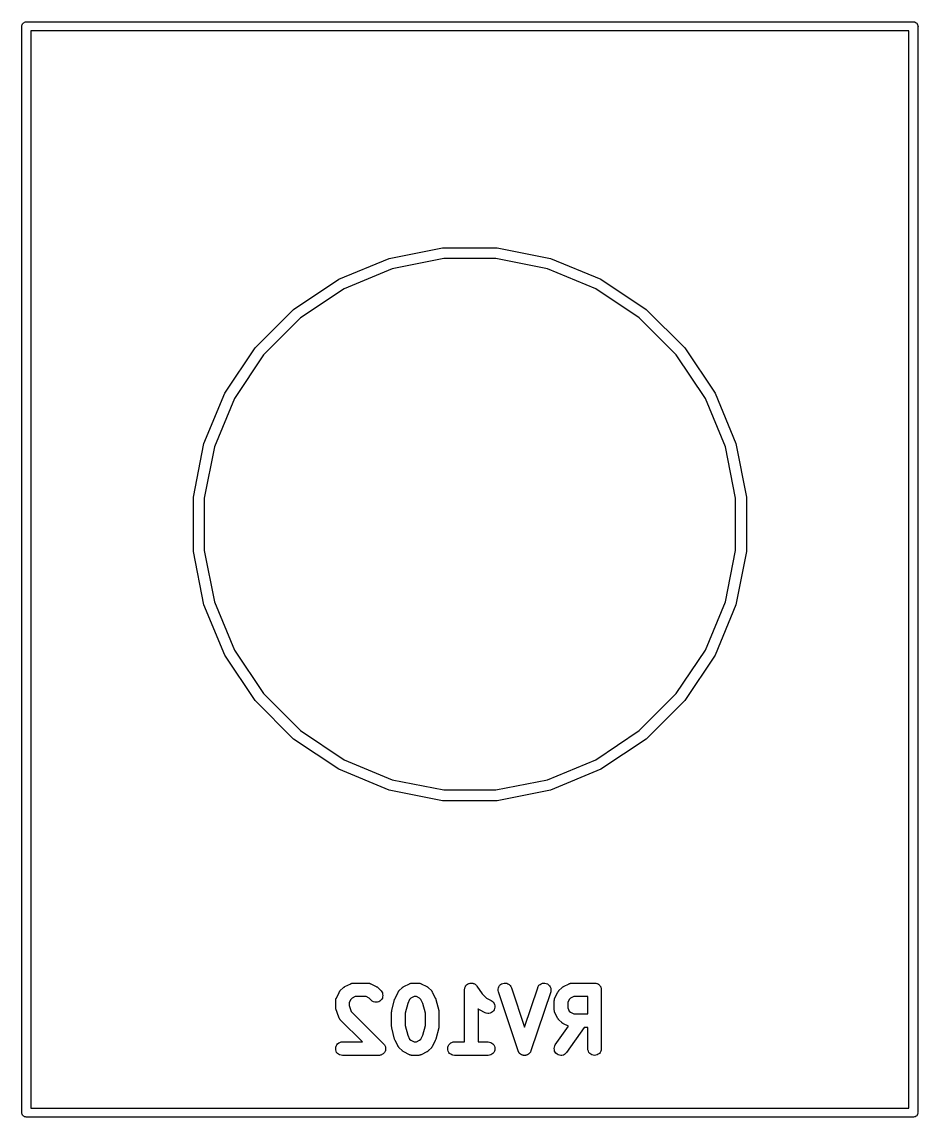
# Model space of a CAD drawing. Extents: x -14.42 to -9.41, y 0.06 to 0.58.
# Drawn here: x -10.6673 to -10.2775, y 0.0571 to 0.5335 of the extents above; entities that cross this region are included whole.
import ezdxf

# ---------------------------------------------------------------- set-up
doc = ezdxf.new("R2010")
doc.units = 0
doc.header["$MEASUREMENT"] = 0
doc.layers.add('BLACK', color=7, linetype='CONTINUOUS')

msp = doc.modelspace()

# ---------------------------------------------------------------- linework, layer by layer
at = {"layer": 'BLACK', "linetype": 'CONTINUOUS'}
for p, q in [((-10.6673, 0.53188), (-10.6672, 0.53225)), ((-10.6673, 0.5315), (-10.6673, 0.53188)), ((-10.6673, 0.5314), (-10.6673, 0.5315)), ((-10.6673, 0.05915), (-10.6673, 0.5314)), ((-10.6672, 0.53225), (-10.667, 0.5326)), ((-10.667, 0.5326), (-10.6668, 0.5329)), ((-10.6668, 0.5329), (-10.6665, 0.53314)), ((-10.6665, 0.53314), (-10.6661, 0.53332)), ((-10.6661, 0.53332), (-10.6657, 0.53344)), ((-10.6657, 0.53344), (-10.6655, 0.53346)), ((-10.6655, 0.53346), (-10.6654, 0.53347)), ((-10.6654, 0.53347), (-10.6653, 0.53346)), ((-10.6653, 0.53346), (-10.2796, 0.53346)), ((-10.6634, 0.52953), (-10.6634, 0.06102)), ((-10.2815, 0.52953), (-10.6634, 0.52953)), ((-10.2815, 0.06102), (-10.2815, 0.52953)), ((-10.2796, 0.53346), (-10.2795, 0.53347)), ((-10.2795, 0.53347), (-10.2794, 0.53346)), ((-10.2794, 0.53346), (-10.2791, 0.53344)), ((-10.2791, 0.53344), (-10.2788, 0.53332)), ((-10.2788, 0.53332), (-10.2784, 0.53314)), ((-10.2784, 0.53314), (-10.2781, 0.5329)), ((-10.2781, 0.5329), (-10.2779, 0.5326)), ((-10.2779, 0.5326), (-10.2777, 0.53225)), ((-10.2777, 0.53225), (-10.2776, 0.53188)), ((-10.2776, 0.53188), (-10.2775, 0.5315)), ((-10.2775, 0.5315), (-10.2776, 0.5314)), ((-10.2776, 0.5314), (-10.2776, 0.05915)), ((-10.5075, 0.43062), (-10.4843, 0.43524)), ((-10.4843, 0.43524), (-10.4606, 0.43524)), ((-10.4606, 0.43524), (-10.4374, 0.43062)), ((-10.5294, 0.42156), (-10.5075, 0.43062)), ((-10.4838, 0.43054), (-10.5062, 0.4261)), ((-10.4611, 0.43054), (-10.4838, 0.43054)), ((-10.4387, 0.4261), (-10.4611, 0.43054)), ((-10.4374, 0.43062), (-10.4155, 0.42156)), ((-10.5062, 0.4261), (-10.5272, 0.41739)), ((-10.4177, 0.41739), (-10.4387, 0.4261)), ((-10.5491, 0.40839), (-10.5294, 0.42156)), ((-10.4155, 0.42156), (-10.3958, 0.40839)), ((-10.5272, 0.41739), (-10.5461, 0.40474)), ((-10.3988, 0.40474), (-10.4177, 0.41739)), ((-10.5659, 0.39164), (-10.5491, 0.40839)), ((-10.3958, 0.40839), (-10.379, 0.39164)), ((-10.5461, 0.40474), (-10.5622, 0.38864)), ((-10.3827, 0.38864), (-10.3988, 0.40474)), ((-10.579, 0.37194), (-10.5659, 0.39164)), ((-10.379, 0.39164), (-10.3658, 0.37194)), ((-10.5622, 0.38864), (-10.5749, 0.36971)), ((-10.37, 0.36971), (-10.3827, 0.38864)), ((-10.5881, 0.35005), (-10.579, 0.37194)), ((-10.3658, 0.37194), (-10.3568, 0.35005)), ((-10.5749, 0.36971), (-10.5836, 0.34868)), ((-10.3613, 0.34868), (-10.37, 0.36971)), ((-10.5927, 0.32681), (-10.5881, 0.35005)), ((-10.5836, 0.34868), (-10.588, 0.32634)), ((-10.3569, 0.32634), (-10.3613, 0.34868)), ((-10.3568, 0.35005), (-10.3522, 0.32681)), ((-10.5927, 0.30311), (-10.5927, 0.32681)), ((-10.588, 0.32634), (-10.588, 0.30358)), ((-10.3569, 0.30358), (-10.3569, 0.32634)), ((-10.3522, 0.32681), (-10.3522, 0.30311)), ((-10.5881, 0.27987), (-10.5927, 0.30311)), ((-10.588, 0.30358), (-10.5836, 0.28125)), ((-10.3613, 0.28125), (-10.3569, 0.30358)), ((-10.3522, 0.30311), (-10.3568, 0.27987)), ((-10.5836, 0.28125), (-10.5749, 0.26021)), ((-10.37, 0.26021), (-10.3613, 0.28125)), ((-10.579, 0.25799), (-10.5881, 0.27987)), ((-10.3568, 0.27987), (-10.3658, 0.25799)), ((-10.5659, 0.23828), (-10.579, 0.25799)), ((-10.5749, 0.26021), (-10.5622, 0.24128)), ((-10.3827, 0.24128), (-10.37, 0.26021)), ((-10.3658, 0.25799), (-10.379, 0.23828)), ((-10.5491, 0.22153), (-10.5659, 0.23828)), ((-10.5622, 0.24128), (-10.5461, 0.22518)), ((-10.3988, 0.22518), (-10.3827, 0.24128)), ((-10.379, 0.23828), (-10.3958, 0.22153)), ((-10.5461, 0.22518), (-10.5272, 0.21253)), ((-10.4177, 0.21253), (-10.3988, 0.22518)), ((-10.5294, 0.20837), (-10.5491, 0.22153)), ((-10.3958, 0.22153), (-10.4155, 0.20837)), ((-10.5272, 0.21253), (-10.5062, 0.20382)), ((-10.4387, 0.20382), (-10.4177, 0.21253)), ((-10.5075, 0.1993), (-10.5294, 0.20837)), ((-10.4155, 0.20837), (-10.4374, 0.1993)), ((-10.5062, 0.20382), (-10.4838, 0.19938)), ((-10.4611, 0.19938), (-10.4387, 0.20382)), ((-10.4843, 0.19468), (-10.5075, 0.1993)), ((-10.4838, 0.19938), (-10.4611, 0.19938)), ((-10.4374, 0.1993), (-10.4606, 0.19468)), ((-10.4606, 0.19468), (-10.4843, 0.19468)), ((-10.5268, 0.11386), (-10.5243, 0.11508)), ((-10.5243, 0.1151), (-10.5242, 0.11513)), ((-10.5243, 0.11508), (-10.5243, 0.1151)), ((-10.5242, 0.11513), (-10.5241, 0.11517)), ((-10.5241, 0.11517), (-10.5239, 0.11523)), ((-10.5239, 0.11523), (-10.5238, 0.1153)), ((-10.5238, 0.1153), (-10.5237, 0.11531)), ((-10.5237, 0.11531), (-10.5236, 0.11534)), ((-10.5236, 0.11534), (-10.5234, 0.11535)), ((-10.5234, 0.11535), (-10.5232, 0.11539)), ((-10.5232, 0.11539), (-10.5231, 0.11538)), ((-10.5231, 0.11538), (-10.523, 0.11539)), ((-10.523, 0.11539), (-10.5169, 0.11539)), ((-10.5169, 0.11539), (-10.5169, 0.11539)), ((-10.5169, 0.11539), (-10.5168, 0.11538)), ((-10.5168, 0.11538), (-10.5167, 0.11538)), ((-10.5167, 0.11538), (-10.5165, 0.11535)), ((-10.5165, 0.11535), (-10.5163, 0.11533)), ((-10.5163, 0.11533), (-10.5162, 0.1153)), ((-10.5162, 0.1153), (-10.5161, 0.11529)), ((-10.5161, 0.11529), (-10.5159, 0.11521)), ((-10.5159, 0.11521), (-10.5158, 0.11515)), ((-10.5158, 0.11515), (-10.5157, 0.11511)), ((-10.5157, 0.11511), (-10.5156, 0.11508)), ((-10.5156, 0.11508), (-10.5132, 0.11386)), ((-10.5012, 0.11386), (-10.4987, 0.11508)), ((-10.4987, 0.1151), (-10.4986, 0.11513)), ((-10.4987, 0.11508), (-10.4987, 0.1151)), ((-10.4986, 0.11513), (-10.4985, 0.11517)), ((-10.4985, 0.11517), (-10.4984, 0.11523)), ((-10.4984, 0.11523), (-10.4982, 0.1153)), ((-10.4982, 0.1153), (-10.4981, 0.11531)), ((-10.4981, 0.11531), (-10.498, 0.11534)), ((-10.498, 0.11534), (-10.4978, 0.11535)), ((-10.4978, 0.11535), (-10.4976, 0.11539)), ((-10.4976, 0.11539), (-10.4975, 0.11538)), ((-10.4975, 0.11538), (-10.4974, 0.11539)), ((-10.4974, 0.11539), (-10.495, 0.11539)), ((-10.495, 0.11539), (-10.4949, 0.11539)), ((-10.4949, 0.11539), (-10.4949, 0.11538)), ((-10.4949, 0.11538), (-10.4948, 0.11538)), ((-10.4948, 0.11538), (-10.4946, 0.11535)), ((-10.4946, 0.11535), (-10.4944, 0.11533)), ((-10.4944, 0.11533), (-10.4943, 0.1153)), ((-10.4943, 0.1153), (-10.4942, 0.11529)), ((-10.4942, 0.11529), (-10.494, 0.11521)), ((-10.494, 0.11521), (-10.4938, 0.11515)), ((-10.4938, 0.11515), (-10.4937, 0.11511)), ((-10.4937, 0.11511), (-10.4937, 0.11508)), ((-10.4937, 0.11508), (-10.4912, 0.11386)), ((-10.4741, 0.11433), (-10.4739, 0.11454)), ((-10.4739, 0.11455), (-10.4737, 0.11472)), ((-10.4739, 0.11454), (-10.4739, 0.11455)), ((-10.4739, 0.11455), (-10.4739, 0.11455)), ((-10.4737, 0.11472), (-10.4735, 0.11491)), ((-10.4735, 0.11491), (-10.4735, 0.11491)), ((-10.4735, 0.11491), (-10.4734, 0.11491)), ((-10.4734, 0.11491), (-10.4732, 0.11504)), ((-10.4732, 0.11504), (-10.4729, 0.11517)), ((-10.4729, 0.11518), (-10.4727, 0.11526)), ((-10.4729, 0.11517), (-10.4729, 0.11518)), ((-10.4729, 0.11518), (-10.4729, 0.11518)), ((-10.4727, 0.11526), (-10.4724, 0.11534)), ((-10.4724, 0.11534), (-10.4721, 0.11536)), ((-10.4724, 0.11534), (-10.4724, 0.11534)), ((-10.4724, 0.11534), (-10.4724, 0.11534)), ((-10.4721, 0.11536), (-10.4718, 0.11539)), ((-10.4718, 0.11539), (-10.4718, 0.11539)), ((-10.4718, 0.11539), (-10.4715, 0.11536)), ((-10.4718, 0.11539), (-10.4718, 0.11539)), ((-10.4715, 0.11536), (-10.4712, 0.11533)), ((-10.4712, 0.11533), (-10.4712, 0.11533)), ((-10.4712, 0.11533), (-10.4712, 0.11533)), ((-10.4712, 0.11533), (-10.471, 0.11525)), ((-10.471, 0.11525), (-10.4707, 0.11516)), ((-10.4707, 0.11516), (-10.4707, 0.11516)), ((-10.4707, 0.11516), (-10.4707, 0.11516)), ((-10.4707, 0.11516), (-10.4704, 0.11502)), ((-10.4704, 0.11502), (-10.4702, 0.11489)), ((-10.4702, 0.11489), (-10.4702, 0.11489)), ((-10.4702, 0.11489), (-10.4702, 0.11489)), ((-10.4702, 0.11489), (-10.47, 0.1147)), ((-10.47, 0.1147), (-10.4697, 0.11452)), ((-10.4697, 0.11452), (-10.4697, 0.11452)), ((-10.4697, 0.11452), (-10.4697, 0.11452)), ((-10.4697, 0.11452), (-10.4696, 0.1143)), ((-10.4595, 0.11427), (-10.4591, 0.11469)), ((-10.4591, 0.11469), (-10.4587, 0.11502)), ((-10.4587, 0.11502), (-10.4581, 0.11525)), ((-10.4581, 0.11525), (-10.4576, 0.11537)), ((-10.4576, 0.11537), (-10.457, 0.11538)), ((-10.457, 0.11538), (-10.4564, 0.11528)), ((-10.4564, 0.11528), (-10.4559, 0.11507)), ((-10.4559, 0.11507), (-10.4554, 0.11477)), ((-10.4554, 0.11477), (-10.455, 0.11437)), ((-10.455, 0.11437), (-10.4546, 0.1139)), ((-10.4427, 0.11393), (-10.4424, 0.1144)), ((-10.4424, 0.1144), (-10.4419, 0.11479)), ((-10.4419, 0.11479), (-10.4414, 0.11509)), ((-10.4414, 0.11509), (-10.4409, 0.11529)), ((-10.4409, 0.11529), (-10.4403, 0.11539)), ((-10.4403, 0.11539), (-10.4398, 0.11537)), ((-10.4398, 0.11537), (-10.4392, 0.11523)), ((-10.4392, 0.11523), (-10.4387, 0.11499)), ((-10.4387, 0.11499), (-10.4382, 0.11466)), ((-10.4382, 0.11466), (-10.4378, 0.11424)), ((-10.4317, 0.11386), (-10.4293, 0.11508)), ((-10.4293, 0.11508), (-10.4292, 0.1151)), ((-10.4292, 0.11513), (-10.4291, 0.11517)), ((-10.4292, 0.1151), (-10.4292, 0.11513)), ((-10.4291, 0.11517), (-10.4289, 0.11523)), ((-10.4289, 0.11523), (-10.4287, 0.1153)), ((-10.4287, 0.1153), (-10.4286, 0.11531)), ((-10.4286, 0.11531), (-10.4285, 0.11534)), ((-10.4285, 0.11534), (-10.4283, 0.11535)), ((-10.4283, 0.11535), (-10.4281, 0.11539)), ((-10.4281, 0.11539), (-10.428, 0.11538)), ((-10.428, 0.11538), (-10.428, 0.11539)), ((-10.428, 0.11539), (-10.4182, 0.11539)), ((-10.4182, 0.11539), (-10.4182, 0.11539)), ((-10.4182, 0.11539), (-10.4182, 0.11539)), ((-10.4182, 0.11539), (-10.4182, 0.11539)), ((-10.4182, 0.11539), (-10.4179, 0.11536)), ((-10.4182, 0.11539), (-10.4182, 0.11539)), ((-10.4179, 0.11536), (-10.4176, 0.11533)), ((-10.4176, 0.11533), (-10.4176, 0.11533)), ((-10.4176, 0.11533), (-10.4176, 0.11533)), ((-10.4176, 0.11533), (-10.4173, 0.11524)), ((-10.4173, 0.11524), (-10.4171, 0.11516)), ((-10.4171, 0.11516), (-10.4171, 0.11516)), ((-10.4171, 0.11516), (-10.4171, 0.11515)), ((-10.4171, 0.11515), (-10.4168, 0.11502)), ((-10.4168, 0.11502), (-10.4166, 0.11489)), ((-10.4166, 0.11489), (-10.4166, 0.11488)), ((-10.4166, 0.11488), (-10.4165, 0.11488)), ((-10.4165, 0.11488), (-10.4163, 0.1147)), ((-10.4163, 0.1147), (-10.4161, 0.11452)), ((-10.4161, 0.11452), (-10.4161, 0.11451)), ((-10.4161, 0.11451), (-10.4161, 0.1145)), ((-10.4161, 0.1145), (-10.4159, 0.11429)), ((-10.5305, 0.10888), (-10.5293, 0.11132)), ((-10.5293, 0.11136), (-10.5292, 0.1115)), ((-10.5293, 0.11132), (-10.5293, 0.11136)), ((-10.5292, 0.1115), (-10.5291, 0.11164)), ((-10.5291, 0.11164), (-10.529, 0.11174)), ((-10.529, 0.11184), (-10.5289, 0.11196)), ((-10.529, 0.11174), (-10.529, 0.11184)), ((-10.5289, 0.11196), (-10.5288, 0.11209)), ((-10.5288, 0.11209), (-10.5275, 0.11331)), ((-10.5275, 0.11334), (-10.5274, 0.11344)), ((-10.5275, 0.11331), (-10.5275, 0.11334)), ((-10.5274, 0.11344), (-10.5273, 0.11356)), ((-10.5273, 0.11356), (-10.5272, 0.11362)), ((-10.5272, 0.11362), (-10.5271, 0.1137)), ((-10.5271, 0.1137), (-10.5269, 0.11377)), ((-10.5269, 0.11377), (-10.5268, 0.11386)), ((-10.5132, 0.11386), (-10.5131, 0.11384)), ((-10.5131, 0.11384), (-10.513, 0.11375)), ((-10.513, 0.11375), (-10.5128, 0.11367)), ((-10.5128, 0.11367), (-10.5127, 0.1136)), ((-10.5127, 0.1136), (-10.5126, 0.11353)), ((-10.5126, 0.11353), (-10.5125, 0.11341)), ((-10.5125, 0.11341), (-10.5124, 0.11331)), ((-10.5124, 0.11331), (-10.5112, 0.11209)), ((-10.5112, 0.11209), (-10.5111, 0.11206)), ((-10.5111, 0.11206), (-10.5108, 0.11161)), ((-10.5108, 0.11161), (-10.5105, 0.1111)), ((-10.5105, 0.1111), (-10.5104, 0.11055)), ((-10.5104, 0.11055), (-10.5103, 0.10997)), ((-10.5103, 0.10997), (-10.5104, 0.1094)), ((-10.5049, 0.10888), (-10.5037, 0.11132)), ((-10.5037, 0.11136), (-10.5036, 0.1115)), ((-10.5037, 0.11132), (-10.5037, 0.11136)), ((-10.5036, 0.1115), (-10.5035, 0.11164)), ((-10.5035, 0.11174), (-10.5034, 0.11184)), ((-10.5035, 0.11164), (-10.5035, 0.11174)), ((-10.5034, 0.11184), (-10.5033, 0.11196)), ((-10.5033, 0.11196), (-10.5032, 0.11209)), ((-10.5032, 0.11209), (-10.5019, 0.11331)), ((-10.5019, 0.11334), (-10.5018, 0.11344)), ((-10.5019, 0.11331), (-10.5019, 0.11334)), ((-10.5018, 0.11344), (-10.5017, 0.11356)), ((-10.5017, 0.11356), (-10.5016, 0.11362)), ((-10.5016, 0.11362), (-10.5015, 0.1137)), ((-10.5015, 0.1137), (-10.5013, 0.11377)), ((-10.5013, 0.11377), (-10.5012, 0.11386)), ((-10.4912, 0.11386), (-10.4912, 0.11384)), ((-10.4912, 0.11384), (-10.4911, 0.11375)), ((-10.4911, 0.11375), (-10.4909, 0.11367)), ((-10.4909, 0.11367), (-10.4908, 0.1136)), ((-10.4908, 0.1136), (-10.4907, 0.11353)), ((-10.4907, 0.11353), (-10.4906, 0.11341)), ((-10.4906, 0.11341), (-10.4905, 0.11331)), ((-10.4905, 0.11331), (-10.4892, 0.11209)), ((-10.4892, 0.11209), (-10.4892, 0.11206)), ((-10.4892, 0.11206), (-10.4891, 0.11193)), ((-10.4891, 0.11193), (-10.489, 0.11181)), ((-10.489, 0.11181), (-10.4889, 0.11171)), ((-10.4889, 0.11171), (-10.4889, 0.11161)), ((-10.4889, 0.11161), (-10.4888, 0.11146)), ((-10.4888, 0.11146), (-10.4887, 0.11132)), ((-10.4887, 0.11132), (-10.4875, 0.10888)), ((-10.4748, 0.11276), (-10.4747, 0.11305)), ((-10.4748, 0.11248), (-10.4748, 0.11276)), ((-10.4748, 0.11244), (-10.4748, 0.11248)), ((-10.4748, 0.11248), (-10.4748, 0.11248)), ((-10.4748, 0.11248), (-10.4748, 0.11248)), ((-10.4748, 0.11248), (-10.4748, 0.11248)), ((-10.4748, 0.0898), (-10.4748, 0.11244)), ((-10.4747, 0.11305), (-10.4746, 0.11334)), ((-10.4747, 0.11305), (-10.4747, 0.11305)), ((-10.4747, 0.11305), (-10.4747, 0.11305)), ((-10.4746, 0.11334), (-10.4745, 0.1136)), ((-10.4745, 0.1136), (-10.4744, 0.11386)), ((-10.4745, 0.1136), (-10.4745, 0.1136)), ((-10.4745, 0.1136), (-10.4745, 0.1136)), ((-10.4744, 0.11386), (-10.4743, 0.1141)), ((-10.4743, 0.11411), (-10.4741, 0.11433)), ((-10.4743, 0.1141), (-10.4743, 0.11411)), ((-10.4743, 0.1141), (-10.4743, 0.1141)), ((-10.4696, 0.1143), (-10.4694, 0.11408)), ((-10.4694, 0.11408), (-10.4671, 0.11066)), ((-10.4671, 0.11066), (-10.4652, 0.10877)), ((-10.4602, 0.11268), (-10.46, 0.11325)), ((-10.4601, 0.11211), (-10.4602, 0.11268)), ((-10.46, 0.11154), (-10.4601, 0.11211)), ((-10.46, 0.11325), (-10.4598, 0.11379)), ((-10.46, 0.11151), (-10.46, 0.11154)), ((-10.4515, 0.08591), (-10.46, 0.11151)), ((-10.4598, 0.11379), (-10.4595, 0.11427)), ((-10.4546, 0.1139), (-10.4544, 0.11337)), ((-10.4544, 0.11337), (-10.4487, 0.09619)), ((-10.4487, 0.09619), (-10.4429, 0.11337)), ((-10.4373, 0.11151), (-10.4459, 0.08591)), ((-10.4429, 0.11341), (-10.4427, 0.11393)), ((-10.4429, 0.11337), (-10.4429, 0.11341)), ((-10.4378, 0.11424), (-10.4375, 0.11375)), ((-10.4375, 0.11375), (-10.4373, 0.11321)), ((-10.4373, 0.11321), (-10.4372, 0.11264)), ((-10.4372, 0.11207), (-10.4373, 0.11151)), ((-10.4372, 0.11264), (-10.4372, 0.11207)), ((-10.4355, 0.10888), (-10.4343, 0.11132)), ((-10.4343, 0.11132), (-10.4342, 0.11136)), ((-10.4342, 0.11136), (-10.4341, 0.1115)), ((-10.4341, 0.11164), (-10.434, 0.11174)), ((-10.4341, 0.1115), (-10.4341, 0.11164)), ((-10.434, 0.11174), (-10.4339, 0.11184)), ((-10.4339, 0.11184), (-10.4338, 0.11196)), ((-10.4338, 0.11196), (-10.4337, 0.11209)), ((-10.4337, 0.11209), (-10.4325, 0.11331)), ((-10.4325, 0.11334), (-10.4323, 0.11344)), ((-10.4325, 0.11331), (-10.4325, 0.11334)), ((-10.4323, 0.11344), (-10.4322, 0.11356)), ((-10.4322, 0.11356), (-10.4321, 0.11362)), ((-10.4321, 0.11362), (-10.432, 0.1137)), ((-10.432, 0.1137), (-10.4319, 0.11377)), ((-10.4319, 0.11377), (-10.4317, 0.11386)), ((-10.4159, 0.11429), (-10.4158, 0.11407)), ((-10.4158, 0.11407), (-10.4157, 0.11406)), ((-10.4157, 0.11406), (-10.4157, 0.11406)), ((-10.4157, 0.11406), (-10.4156, 0.11381)), ((-10.4156, 0.11381), (-10.4155, 0.11356)), ((-10.4155, 0.11356), (-10.4155, 0.11355)), ((-10.4155, 0.11355), (-10.4155, 0.11354)), ((-10.4155, 0.11354), (-10.4154, 0.11328)), ((-10.4154, 0.11328), (-10.4153, 0.11301)), ((-10.4153, 0.11301), (-10.4153, 0.113)), ((-10.4153, 0.113), (-10.4153, 0.11299)), ((-10.4153, 0.11299), (-10.4153, 0.11272)), ((-10.4153, 0.11272), (-10.4153, 0.11244)), ((-10.4153, 0.11244), (-10.4153, 0.08685)), ((-10.5308, 0.10818), (-10.5307, 0.10826)), ((-10.5308, 0.10798), (-10.5308, 0.10818)), ((-10.5308, 0.10778), (-10.5308, 0.10798)), ((-10.5308, 0.10769), (-10.5308, 0.10778)), ((-10.5308, 0.10761), (-10.5308, 0.10769)), ((-10.5308, 0.10756), (-10.5308, 0.10761)), ((-10.5308, 0.10513), (-10.5308, 0.10756)), ((-10.5308, 0.10496), (-10.5308, 0.10513)), ((-10.5308, 0.1048), (-10.5308, 0.10496)), ((-10.5307, 0.10854), (-10.5306, 0.10873)), ((-10.5307, 0.10835), (-10.5307, 0.10854)), ((-10.5307, 0.10826), (-10.5307, 0.10835)), ((-10.5306, 0.1088), (-10.5305, 0.10888)), ((-10.5306, 0.10873), (-10.5306, 0.1088)), ((-10.5242, 0.10825), (-10.5249, 0.10687)), ((-10.5249, 0.10687), (-10.5249, 0.10561)), ((-10.5249, 0.10561), (-10.5241, 0.10307)), ((-10.5237, 0.10879), (-10.5242, 0.10825)), ((-10.5223, 0.10949), (-10.5237, 0.10879)), ((-10.5176, 0.10949), (-10.5223, 0.10949)), ((-10.5162, 0.10879), (-10.5176, 0.10949)), ((-10.5154, 0.10791), (-10.5162, 0.10879)), ((-10.5149, 0.10755), (-10.5154, 0.10791)), ((-10.5144, 0.10728), (-10.5149, 0.10755)), ((-10.5138, 0.10711), (-10.5144, 0.10728)), ((-10.5133, 0.10705), (-10.5138, 0.10711)), ((-10.5127, 0.1071), (-10.5133, 0.10705)), ((-10.5121, 0.10727), (-10.5127, 0.1071)), ((-10.5116, 0.10754), (-10.5121, 0.10727)), ((-10.5112, 0.1079), (-10.5116, 0.10754)), ((-10.5108, 0.10834), (-10.5112, 0.1079)), ((-10.5105, 0.10885), (-10.5108, 0.10834)), ((-10.5104, 0.1094), (-10.5105, 0.10885)), ((-10.5064, 0.10341), (-10.5052, 0.10828)), ((-10.5052, 0.10832), (-10.5051, 0.10833)), ((-10.5052, 0.10828), (-10.5052, 0.10832)), ((-10.5051, 0.10835), (-10.505, 0.1086)), ((-10.5051, 0.10833), (-10.5051, 0.10835)), ((-10.505, 0.1086), (-10.5049, 0.10886)), ((-10.5049, 0.10887), (-10.5049, 0.10888)), ((-10.5049, 0.10886), (-10.5049, 0.10887)), ((-10.4995, 0.10653), (-10.5006, 0.10233)), ((-10.4987, 0.10825), (-10.4995, 0.10653)), ((-10.4981, 0.10879), (-10.4987, 0.10825)), ((-10.4967, 0.10949), (-10.4981, 0.10879)), ((-10.4957, 0.10949), (-10.4967, 0.10949)), ((-10.4943, 0.10879), (-10.4957, 0.10949)), ((-10.4938, 0.10825), (-10.4943, 0.10879)), ((-10.4929, 0.10653), (-10.4938, 0.10825)), ((-10.4918, 0.10233), (-10.4929, 0.10653)), ((-10.4875, 0.10888), (-10.4875, 0.10885)), ((-10.4875, 0.10885), (-10.4874, 0.10884)), ((-10.4874, 0.10884), (-10.4874, 0.10882)), ((-10.4874, 0.10882), (-10.4873, 0.10856)), ((-10.4873, 0.10856), (-10.4873, 0.10831)), ((-10.4873, 0.10831), (-10.4873, 0.10829)), ((-10.4873, 0.10829), (-10.4872, 0.10828)), ((-10.4872, 0.10828), (-10.486, 0.10341)), ((-10.4652, 0.10877), (-10.4632, 0.10777)), ((-10.4632, 0.10777), (-10.4632, 0.10775)), ((-10.4632, 0.10775), (-10.4627, 0.10744)), ((-10.4627, 0.10744), (-10.4623, 0.10704)), ((-10.4623, 0.10704), (-10.4619, 0.10656)), ((-10.4619, 0.10656), (-10.4617, 0.10603)), ((-10.4617, 0.10603), (-10.4616, 0.10547)), ((-10.4616, 0.10489), (-10.4617, 0.10433)), ((-10.4616, 0.10547), (-10.4616, 0.10489)), ((-10.4358, 0.10778), (-10.4357, 0.10798)), ((-10.4358, 0.10769), (-10.4358, 0.10778)), ((-10.4358, 0.10761), (-10.4358, 0.10769)), ((-10.4358, 0.10756), (-10.4358, 0.10761)), ((-10.4358, 0.10391), (-10.4358, 0.10756)), ((-10.4357, 0.10835), (-10.4356, 0.10854)), ((-10.4357, 0.10826), (-10.4357, 0.10835)), ((-10.4357, 0.10818), (-10.4357, 0.10826)), ((-10.4357, 0.10798), (-10.4357, 0.10818)), ((-10.4356, 0.10873), (-10.4355, 0.1088)), ((-10.4356, 0.10854), (-10.4356, 0.10873)), ((-10.4355, 0.1088), (-10.4355, 0.10888)), ((-10.4292, 0.10825), (-10.4299, 0.10687)), ((-10.4299, 0.10687), (-10.4299, 0.10461)), ((-10.4287, 0.10879), (-10.4292, 0.10825)), ((-10.4273, 0.10949), (-10.4287, 0.10879)), ((-10.4212, 0.10949), (-10.4273, 0.10949)), ((-10.4212, 0.10199), (-10.4212, 0.10949)), ((-10.5308, 0.10468), (-10.5308, 0.1048)), ((-10.5308, 0.10455), (-10.5308, 0.10468)), ((-10.5307, 0.1044), (-10.5308, 0.10455)), ((-10.5307, 0.10423), (-10.5307, 0.1044)), ((-10.5307, 0.10419), (-10.5307, 0.10423)), ((-10.5295, 0.10054), (-10.5307, 0.10419)), ((-10.5294, 0.10046), (-10.5295, 0.10054)), ((-10.5294, 0.10038), (-10.5294, 0.10046)), ((-10.5293, 0.1002), (-10.5294, 0.10038)), ((-10.5292, 0.10001), (-10.5293, 0.1002)), ((-10.5241, 0.10307), (-10.51, 0.08894)), ((-10.5065, 0.10284), (-10.5064, 0.10307)), ((-10.5065, 0.10278), (-10.5065, 0.10284)), ((-10.5065, 0.10273), (-10.5065, 0.10278)), ((-10.5065, 0.10269), (-10.5065, 0.10273)), ((-10.5065, 0.0966), (-10.5065, 0.10269)), ((-10.5064, 0.10335), (-10.5064, 0.10341)), ((-10.5064, 0.1033), (-10.5064, 0.10335)), ((-10.5064, 0.10307), (-10.5064, 0.1033)), ((-10.5006, 0.10233), (-10.5006, 0.09696)), ((-10.4918, 0.09696), (-10.4918, 0.10233)), ((-10.486, 0.10341), (-10.486, 0.10337)), ((-10.486, 0.10337), (-10.486, 0.10331)), ((-10.486, 0.10331), (-10.486, 0.10326)), ((-10.486, 0.10326), (-10.486, 0.10303)), ((-10.486, 0.10303), (-10.4859, 0.10279)), ((-10.4859, 0.10279), (-10.4859, 0.10274)), ((-10.4859, 0.10274), (-10.4859, 0.10269)), ((-10.4859, 0.10269), (-10.4859, 0.0966)), ((-10.4688, 0.10404), (-10.4689, 0.10412)), ((-10.4689, 0.10412), (-10.4689, 0.0898)), ((-10.4687, 0.10397), (-10.4688, 0.10404)), ((-10.4686, 0.10389), (-10.4687, 0.10397)), ((-10.4685, 0.10381), (-10.4686, 0.10389)), ((-10.4683, 0.10372), (-10.4685, 0.10381)), ((-10.4683, 0.10371), (-10.4683, 0.10372)), ((-10.4658, 0.10249), (-10.4683, 0.10371)), ((-10.4653, 0.10228), (-10.4658, 0.10249)), ((-10.4647, 0.10218), (-10.4653, 0.10228)), ((-10.4642, 0.1022), (-10.4647, 0.10218)), ((-10.4636, 0.10232), (-10.4642, 0.1022)), ((-10.4631, 0.10256), (-10.4636, 0.10232)), ((-10.4626, 0.10289), (-10.4631, 0.10256)), ((-10.4622, 0.1033), (-10.4626, 0.10289)), ((-10.4619, 0.10379), (-10.4622, 0.1033)), ((-10.4617, 0.10433), (-10.4619, 0.10379)), ((-10.4358, 0.10382), (-10.4358, 0.10391)), ((-10.4358, 0.10374), (-10.4358, 0.10382)), ((-10.4358, 0.10354), (-10.4358, 0.10374)), ((-10.4357, 0.10333), (-10.4358, 0.10354)), ((-10.4357, 0.10325), (-10.4357, 0.10333)), ((-10.4357, 0.10317), (-10.4357, 0.10325)), ((-10.4356, 0.10298), (-10.4357, 0.10317)), ((-10.4356, 0.10278), (-10.4356, 0.10298)), ((-10.4355, 0.10271), (-10.4356, 0.10278)), ((-10.4355, 0.10262), (-10.4355, 0.10271)), ((-10.4355, 0.10259), (-10.4355, 0.10262)), ((-10.4343, 0.10015), (-10.4355, 0.10259)), ((-10.4342, 0.10001), (-10.4343, 0.10015)), ((-10.4299, 0.10461), (-10.4292, 0.10322)), ((-10.4292, 0.10322), (-10.4287, 0.10268)), ((-10.4287, 0.10268), (-10.4273, 0.10199)), ((-10.4273, 0.10199), (-10.4212, 0.10199)), ((-10.5292, 0.09994), (-10.5292, 0.10001)), ((-10.5291, 0.09986), (-10.5292, 0.09994)), ((-10.529, 0.09971), (-10.5291, 0.09986)), ((-10.5289, 0.09954), (-10.529, 0.09971)), ((-10.5288, 0.09948), (-10.5289, 0.09954)), ((-10.5288, 0.09941), (-10.5288, 0.09948)), ((-10.5288, 0.09938), (-10.5288, 0.09941)), ((-10.5192, 0.0898), (-10.5288, 0.09938)), ((-10.5065, 0.09654), (-10.5065, 0.0966)), ((-10.5065, 0.09649), (-10.5065, 0.09654)), ((-10.5064, 0.09626), (-10.5065, 0.09649)), ((-10.5064, 0.09602), (-10.5064, 0.09626)), ((-10.5064, 0.09597), (-10.5064, 0.09602)), ((-10.5064, 0.09592), (-10.5064, 0.09597)), ((-10.5064, 0.09588), (-10.5064, 0.09592)), ((-10.5052, 0.09101), (-10.5064, 0.09588)), ((-10.5006, 0.09696), (-10.4995, 0.09275)), ((-10.4929, 0.09275), (-10.4918, 0.09696)), ((-10.486, 0.09588), (-10.4872, 0.09101)), ((-10.4859, 0.09645), (-10.486, 0.09622)), ((-10.486, 0.09622), (-10.486, 0.09598)), ((-10.486, 0.09598), (-10.486, 0.09593)), ((-10.486, 0.09593), (-10.486, 0.09588)), ((-10.4859, 0.0966), (-10.4859, 0.09656)), ((-10.4859, 0.09656), (-10.4859, 0.0965)), ((-10.4859, 0.0965), (-10.4859, 0.09645)), ((-10.4353, 0.08854), (-10.4296, 0.09657)), ((-10.4341, 0.09986), (-10.4342, 0.10001)), ((-10.434, 0.09977), (-10.4341, 0.09986)), ((-10.434, 0.09966), (-10.434, 0.09977)), ((-10.4338, 0.09954), (-10.434, 0.09966)), ((-10.4337, 0.09941), (-10.4338, 0.09954)), ((-10.4337, 0.09938), (-10.4337, 0.09941)), ((-10.4325, 0.09817), (-10.4337, 0.09938)), ((-10.4324, 0.09806), (-10.4325, 0.09817)), ((-10.4322, 0.09794), (-10.4324, 0.09806)), ((-10.4321, 0.09788), (-10.4322, 0.09794)), ((-10.432, 0.0978), (-10.4321, 0.09788)), ((-10.4319, 0.09772), (-10.432, 0.0978)), ((-10.4318, 0.09763), (-10.4319, 0.09772)), ((-10.4317, 0.09761), (-10.4318, 0.09763)), ((-10.4296, 0.09657), (-10.4317, 0.09761)), ((-10.4228, 0.09608), (-10.4304, 0.08516)), ((-10.4212, 0.09608), (-10.4228, 0.09608)), ((-10.4212, 0.08685), (-10.4212, 0.09608)), ((-10.5052, 0.09099), (-10.5052, 0.09101)), ((-10.5052, 0.09098), (-10.5052, 0.09099)), ((-10.5051, 0.09072), (-10.5052, 0.09098)), ((-10.505, 0.09046), (-10.5051, 0.09072)), ((-10.4995, 0.09275), (-10.4987, 0.09103)), ((-10.4987, 0.09103), (-10.4981, 0.09049)), ((-10.4943, 0.09049), (-10.4938, 0.09103)), ((-10.4938, 0.09103), (-10.4929, 0.09275)), ((-10.4874, 0.09068), (-10.4875, 0.09043)), ((-10.4873, 0.09094), (-10.4874, 0.09068)), ((-10.4872, 0.09101), (-10.4873, 0.09097)), ((-10.4873, 0.09097), (-10.4873, 0.09095)), ((-10.4873, 0.09095), (-10.4873, 0.09094)), ((-10.5308, 0.08744), (-10.5306, 0.08799)), ((-10.5308, 0.08687), (-10.5308, 0.08744)), ((-10.5308, 0.0863), (-10.5308, 0.08687)), ((-10.5306, 0.08574), (-10.5308, 0.0863)), ((-10.5306, 0.08799), (-10.5303, 0.0885)), ((-10.5303, 0.0885), (-10.53, 0.08894)), ((-10.53, 0.08894), (-10.5295, 0.08931)), ((-10.5295, 0.08931), (-10.529, 0.08958)), ((-10.529, 0.08958), (-10.5285, 0.08975)), ((-10.5285, 0.08975), (-10.5279, 0.0898)), ((-10.5279, 0.0898), (-10.5192, 0.0898)), ((-10.51, 0.08894), (-10.5099, 0.08891)), ((-10.5099, 0.08891), (-10.5099, 0.08891)), ((-10.5099, 0.08891), (-10.5099, 0.08891)), ((-10.5099, 0.08891), (-10.5099, 0.08891)), ((-10.5099, 0.08891), (-10.5097, 0.08868)), ((-10.5097, 0.08868), (-10.5096, 0.08847)), ((-10.5096, 0.08847), (-10.5096, 0.08846)), ((-10.5096, 0.08846), (-10.5096, 0.08846)), ((-10.5096, 0.08846), (-10.5094, 0.0882)), ((-10.5094, 0.0882), (-10.5093, 0.08795)), ((-10.5093, 0.08795), (-10.5093, 0.08795)), ((-10.5093, 0.08795), (-10.5093, 0.08794)), ((-10.5093, 0.08794), (-10.5092, 0.08767)), ((-10.5092, 0.08597), (-10.5093, 0.0857)), ((-10.5092, 0.08767), (-10.5091, 0.0874)), ((-10.5091, 0.08653), (-10.5092, 0.08625)), ((-10.5092, 0.08625), (-10.5092, 0.08625)), ((-10.5092, 0.08625), (-10.5092, 0.08624)), ((-10.5092, 0.08624), (-10.5092, 0.08597)), ((-10.5091, 0.0874), (-10.5091, 0.0874)), ((-10.5091, 0.0874), (-10.5091, 0.08739)), ((-10.5091, 0.08739), (-10.5091, 0.08711)), ((-10.5091, 0.08711), (-10.5091, 0.08683)), ((-10.5091, 0.08683), (-10.5091, 0.08682)), ((-10.5091, 0.08682), (-10.5091, 0.08682)), ((-10.5091, 0.08682), (-10.5091, 0.08653)), ((-10.505, 0.09045), (-10.505, 0.09046)), ((-10.505, 0.09044), (-10.505, 0.09045)), ((-10.5049, 0.0904), (-10.505, 0.09044)), ((-10.5037, 0.08797), (-10.5049, 0.0904)), ((-10.5036, 0.08782), (-10.5037, 0.08797)), ((-10.5036, 0.08768), (-10.5036, 0.08782)), ((-10.5035, 0.08758), (-10.5036, 0.08768)), ((-10.5034, 0.08748), (-10.5035, 0.08758)), ((-10.5033, 0.08736), (-10.5034, 0.08748)), ((-10.5032, 0.08723), (-10.5033, 0.08736)), ((-10.5032, 0.0872), (-10.5032, 0.08723)), ((-10.5019, 0.08598), (-10.5032, 0.0872)), ((-10.5018, 0.08587), (-10.5019, 0.08598)), ((-10.5017, 0.08576), (-10.5018, 0.08587)), ((-10.5016, 0.08569), (-10.5017, 0.08576)), ((-10.4981, 0.09049), (-10.4967, 0.0898)), ((-10.4967, 0.0898), (-10.4957, 0.0898)), ((-10.4957, 0.0898), (-10.4943, 0.09049)), ((-10.4906, 0.08585), (-10.4907, 0.08573)), ((-10.4905, 0.08595), (-10.4906, 0.08585)), ((-10.4892, 0.0872), (-10.4905, 0.08598)), ((-10.4905, 0.08598), (-10.4905, 0.08595)), ((-10.4891, 0.08733), (-10.4892, 0.0872)), ((-10.489, 0.08744), (-10.4891, 0.08733)), ((-10.4889, 0.08764), (-10.489, 0.08755)), ((-10.489, 0.08755), (-10.489, 0.08744)), ((-10.4888, 0.08779), (-10.4889, 0.08764)), ((-10.4887, 0.08793), (-10.4888, 0.08779)), ((-10.4875, 0.0904), (-10.4887, 0.08797)), ((-10.4887, 0.08797), (-10.4887, 0.08793)), ((-10.4875, 0.09043), (-10.4875, 0.09042)), ((-10.4875, 0.09042), (-10.4875, 0.0904)), ((-10.4821, 0.08687), (-10.482, 0.08744)), ((-10.482, 0.0863), (-10.4821, 0.08687)), ((-10.482, 0.08744), (-10.4819, 0.08799)), ((-10.4819, 0.08574), (-10.482, 0.0863)), ((-10.4819, 0.08799), (-10.4816, 0.0885)), ((-10.4816, 0.0885), (-10.4812, 0.08894)), ((-10.4812, 0.08894), (-10.4808, 0.08931)), ((-10.4808, 0.08931), (-10.4803, 0.08958)), ((-10.4803, 0.08958), (-10.4797, 0.08975)), ((-10.4797, 0.08975), (-10.4791, 0.0898)), ((-10.4791, 0.0898), (-10.4748, 0.0898)), ((-10.4689, 0.0898), (-10.4645, 0.0898)), ((-10.4645, 0.0898), (-10.4645, 0.0898)), ((-10.4645, 0.0898), (-10.4639, 0.08974)), ((-10.4639, 0.08974), (-10.4634, 0.08956)), ((-10.4634, 0.08956), (-10.4629, 0.08928)), ((-10.4629, 0.08928), (-10.4624, 0.08891)), ((-10.4624, 0.08891), (-10.462, 0.08847)), ((-10.462, 0.08847), (-10.4618, 0.08795)), ((-10.4618, 0.08795), (-10.4616, 0.0874)), ((-10.4616, 0.08625), (-10.4618, 0.0857)), ((-10.4616, 0.0874), (-10.4616, 0.08683)), ((-10.4616, 0.08683), (-10.4616, 0.08625)), ((-10.4514, 0.08573), (-10.4515, 0.08591)), ((-10.4459, 0.08588), (-10.446, 0.08569)), ((-10.4459, 0.08591), (-10.4459, 0.08588)), ((-10.4358, 0.08692), (-10.4357, 0.08749)), ((-10.4357, 0.08635), (-10.4358, 0.08692)), ((-10.4357, 0.08749), (-10.4355, 0.08804)), ((-10.4356, 0.08579), (-10.4357, 0.08635)), ((-10.4353, 0.08527), (-10.4356, 0.08579)), ((-10.4355, 0.08804), (-10.4353, 0.08854)), ((-10.4211, 0.08628), (-10.4212, 0.08685)), ((-10.4209, 0.08572), (-10.4211, 0.08628)), ((-10.4153, 0.08623), (-10.4155, 0.08569)), ((-10.4153, 0.08685), (-10.4153, 0.08681)), ((-10.4153, 0.08681), (-10.4153, 0.08623)), ((-10.5304, 0.08523), (-10.5306, 0.08574)), ((-10.53, 0.08478), (-10.5304, 0.08523)), ((-10.5296, 0.08441), (-10.53, 0.08478)), ((-10.5291, 0.08413), (-10.5296, 0.08441)), ((-10.5285, 0.08396), (-10.5291, 0.08413)), ((-10.5279, 0.0839), (-10.5285, 0.08396)), ((-10.512, 0.0839), (-10.5279, 0.0839)), ((-10.5279, 0.0839), (-10.5279, 0.0839)), ((-10.5118, 0.08392), (-10.512, 0.0839)), ((-10.5115, 0.08395), (-10.5118, 0.08392)), ((-10.5112, 0.08403), (-10.5115, 0.08395)), ((-10.5115, 0.08395), (-10.5115, 0.08395)), ((-10.5115, 0.08395), (-10.5115, 0.08395)), ((-10.5109, 0.08411), (-10.5112, 0.08403)), ((-10.5107, 0.08425), (-10.5109, 0.08412)), ((-10.5109, 0.08412), (-10.5109, 0.08412)), ((-10.5109, 0.08412), (-10.5109, 0.08411)), ((-10.5104, 0.08438), (-10.5107, 0.08425)), ((-10.5102, 0.08457), (-10.5104, 0.08439)), ((-10.5104, 0.08439), (-10.5104, 0.08439)), ((-10.5104, 0.08439), (-10.5104, 0.08438)), ((-10.51, 0.08475), (-10.5102, 0.08457)), ((-10.5098, 0.08497), (-10.51, 0.08475)), ((-10.51, 0.08475), (-10.51, 0.08475)), ((-10.51, 0.08475), (-10.51, 0.08475)), ((-10.5096, 0.08519), (-10.5098, 0.08497)), ((-10.5095, 0.08544), (-10.5096, 0.0852)), ((-10.5096, 0.0852), (-10.5096, 0.08519)), ((-10.5096, 0.08519), (-10.5096, 0.08519)), ((-10.5093, 0.08569), (-10.5095, 0.08544)), ((-10.5093, 0.0857), (-10.5093, 0.0857)), ((-10.5093, 0.0857), (-10.5093, 0.08569)), ((-10.5015, 0.08561), (-10.5016, 0.08569)), ((-10.5014, 0.08554), (-10.5015, 0.08561)), ((-10.5012, 0.08544), (-10.5014, 0.08554)), ((-10.5012, 0.08543), (-10.5012, 0.08544)), ((-10.4987, 0.08421), (-10.5012, 0.08543)), ((-10.4987, 0.08418), (-10.4987, 0.08421)), ((-10.4986, 0.08413), (-10.4987, 0.08418)), ((-10.4984, 0.08407), (-10.4986, 0.08413)), ((-10.4982, 0.084), (-10.4984, 0.08407)), ((-10.4981, 0.08399), (-10.4982, 0.084)), ((-10.498, 0.08396), (-10.4981, 0.08399)), ((-10.4978, 0.08394), (-10.498, 0.08396)), ((-10.4976, 0.0839), (-10.4978, 0.08394)), ((-10.4975, 0.08391), (-10.4976, 0.0839)), ((-10.4975, 0.0839), (-10.4975, 0.08391)), ((-10.4974, 0.0839), (-10.4975, 0.0839)), ((-10.495, 0.0839), (-10.4974, 0.0839)), ((-10.4949, 0.0839), (-10.495, 0.0839)), ((-10.4948, 0.0839), (-10.4949, 0.0839)), ((-10.4946, 0.08393), (-10.4948, 0.0839)), ((-10.4944, 0.08395), (-10.4946, 0.08393)), ((-10.4943, 0.08398), (-10.4944, 0.08395)), ((-10.4942, 0.08399), (-10.4943, 0.08398)), ((-10.4941, 0.08406), (-10.4942, 0.08399)), ((-10.4939, 0.08412), (-10.4941, 0.08406)), ((-10.4938, 0.08416), (-10.4939, 0.08412)), ((-10.4937, 0.08419), (-10.4938, 0.08416)), ((-10.4912, 0.08543), (-10.4937, 0.08421)), ((-10.4937, 0.08421), (-10.4937, 0.08419)), ((-10.4911, 0.08551), (-10.4912, 0.08543)), ((-10.4909, 0.08559), (-10.4911, 0.08551)), ((-10.4908, 0.08567), (-10.4909, 0.08559)), ((-10.4907, 0.08573), (-10.4908, 0.08567)), ((-10.4816, 0.08523), (-10.4819, 0.08574)), ((-10.4813, 0.08478), (-10.4816, 0.08523)), ((-10.4808, 0.08441), (-10.4813, 0.08478)), ((-10.4803, 0.08413), (-10.4808, 0.08441)), ((-10.4798, 0.08396), (-10.4803, 0.08413)), ((-10.4792, 0.0839), (-10.4798, 0.08396)), ((-10.4791, 0.0839), (-10.4792, 0.0839)), ((-10.4645, 0.0839), (-10.4791, 0.0839)), ((-10.4639, 0.08395), (-10.4645, 0.0839)), ((-10.4634, 0.08412), (-10.4639, 0.08395)), ((-10.4629, 0.08439), (-10.4634, 0.08412)), ((-10.4624, 0.08475), (-10.4629, 0.08439)), ((-10.4621, 0.0852), (-10.4624, 0.08475)), ((-10.4618, 0.0857), (-10.4621, 0.0852)), ((-10.4513, 0.08554), (-10.4514, 0.08573)), ((-10.4513, 0.08547), (-10.4513, 0.08554)), ((-10.4512, 0.08539), (-10.4513, 0.08547)), ((-10.4511, 0.08522), (-10.4512, 0.08539)), ((-10.451, 0.08505), (-10.4511, 0.08522)), ((-10.451, 0.08499), (-10.451, 0.08505)), ((-10.4509, 0.08492), (-10.451, 0.08499)), ((-10.4508, 0.08478), (-10.4509, 0.08492)), ((-10.4506, 0.08463), (-10.4508, 0.08478)), ((-10.4506, 0.08458), (-10.4506, 0.08463)), ((-10.4505, 0.08452), (-10.4506, 0.08458)), ((-10.4503, 0.08441), (-10.4505, 0.08452)), ((-10.4502, 0.08429), (-10.4503, 0.08441)), ((-10.4501, 0.08426), (-10.4502, 0.08429)), ((-10.45, 0.08421), (-10.4501, 0.08426)), ((-10.4498, 0.08414), (-10.45, 0.08421)), ((-10.4496, 0.08405), (-10.4498, 0.08414)), ((-10.4495, 0.08403), (-10.4496, 0.08405)), ((-10.4495, 0.084), (-10.4495, 0.08403)), ((-10.4493, 0.08397), (-10.4495, 0.084)), ((-10.4491, 0.08392), (-10.4493, 0.08397)), ((-10.449, 0.08392), (-10.4491, 0.08392)), ((-10.4489, 0.0839), (-10.449, 0.08392)), ((-10.4487, 0.08391), (-10.4489, 0.0839)), ((-10.4485, 0.0839), (-10.4487, 0.08391)), ((-10.4484, 0.08391), (-10.4485, 0.0839)), ((-10.4483, 0.08392), (-10.4484, 0.08391)), ((-10.4481, 0.08396), (-10.4483, 0.08392)), ((-10.4479, 0.08399), (-10.4481, 0.08396)), ((-10.4478, 0.08402), (-10.4479, 0.08399)), ((-10.4476, 0.08412), (-10.4478, 0.08404)), ((-10.4478, 0.08404), (-10.4478, 0.08402)), ((-10.4474, 0.08419), (-10.4476, 0.08412)), ((-10.4473, 0.08424), (-10.4474, 0.08419)), ((-10.4472, 0.08427), (-10.4473, 0.08424)), ((-10.4471, 0.08439), (-10.4472, 0.08427)), ((-10.4469, 0.0845), (-10.4471, 0.08439)), ((-10.4468, 0.08455), (-10.4469, 0.0845)), ((-10.4466, 0.08475), (-10.4468, 0.0846)), ((-10.4468, 0.0846), (-10.4468, 0.08455)), ((-10.4465, 0.08489), (-10.4466, 0.08475)), ((-10.4464, 0.08496), (-10.4465, 0.08489)), ((-10.4463, 0.08519), (-10.4464, 0.08502)), ((-10.4464, 0.08502), (-10.4464, 0.08496)), ((-10.4461, 0.08535), (-10.4463, 0.08519)), ((-10.446, 0.08569), (-10.4461, 0.0855)), ((-10.4461, 0.0855), (-10.4461, 0.08543)), ((-10.4461, 0.08543), (-10.4461, 0.08535)), ((-10.435, 0.08482), (-10.4353, 0.08527)), ((-10.4345, 0.08444), (-10.435, 0.08482)), ((-10.434, 0.08415), (-10.4345, 0.08444)), ((-10.4335, 0.08397), (-10.434, 0.08415)), ((-10.4329, 0.0839), (-10.4335, 0.08397)), ((-10.4324, 0.08394), (-10.4329, 0.0839)), ((-10.4318, 0.08408), (-10.4324, 0.08394)), ((-10.4313, 0.08434), (-10.4318, 0.08408)), ((-10.4308, 0.08469), (-10.4313, 0.08434)), ((-10.4304, 0.08512), (-10.4308, 0.08469)), ((-10.4304, 0.08516), (-10.4304, 0.08512)), ((-10.4207, 0.08521), (-10.4209, 0.08572)), ((-10.4203, 0.08477), (-10.4207, 0.08521)), ((-10.4199, 0.0844), (-10.4203, 0.08477)), ((-10.4194, 0.08413), (-10.4199, 0.0844)), ((-10.4188, 0.08396), (-10.4194, 0.08413)), ((-10.4182, 0.0839), (-10.4188, 0.08396)), ((-10.4177, 0.08395), (-10.4182, 0.0839)), ((-10.4171, 0.08411), (-10.4177, 0.08395)), ((-10.4166, 0.08438), (-10.4171, 0.08411)), ((-10.4161, 0.08474), (-10.4166, 0.08438)), ((-10.4158, 0.08518), (-10.4161, 0.08474)), ((-10.4155, 0.08569), (-10.4158, 0.08518)), ((-10.6673, 0.05906), (-10.6673, 0.05915)), ((-10.6673, 0.05867), (-10.6673, 0.05906)), ((-10.6672, 0.0583), (-10.6673, 0.05867)), ((-10.667, 0.05796), (-10.6672, 0.0583)), ((-10.6668, 0.05766), (-10.667, 0.05796)), ((-10.6665, 0.05741), (-10.6668, 0.05766)), ((-10.6661, 0.05723), (-10.6665, 0.05741)), ((-10.6657, 0.05712), (-10.6661, 0.05723)), ((-10.6634, 0.06102), (-10.2815, 0.06102)), ((-10.2788, 0.05723), (-10.2791, 0.05712)), ((-10.2784, 0.05741), (-10.2788, 0.05723)), ((-10.2781, 0.05766), (-10.2784, 0.05741)), ((-10.2779, 0.05796), (-10.2781, 0.05766)), ((-10.2777, 0.0583), (-10.2779, 0.05796)), ((-10.2776, 0.05867), (-10.2777, 0.0583)), ((-10.2776, 0.05915), (-10.2775, 0.05906)), ((-10.2775, 0.05906), (-10.2776, 0.05896)), ((-10.2776, 0.05896), (-10.2776, 0.05896)), ((-10.2776, 0.05896), (-10.2776, 0.05867)), ((-10.6654, 0.05708), (-10.6657, 0.05712)), ((-10.6653, 0.05709), (-10.6654, 0.05708)), ((-10.2796, 0.05709), (-10.6653, 0.05709)), ((-10.2795, 0.05708), (-10.2796, 0.05709)), ((-10.2791, 0.05712), (-10.2795, 0.05708))]:
    msp.add_line(p, q, dxfattribs=at)

doc.saveas('drawing.dxf')
